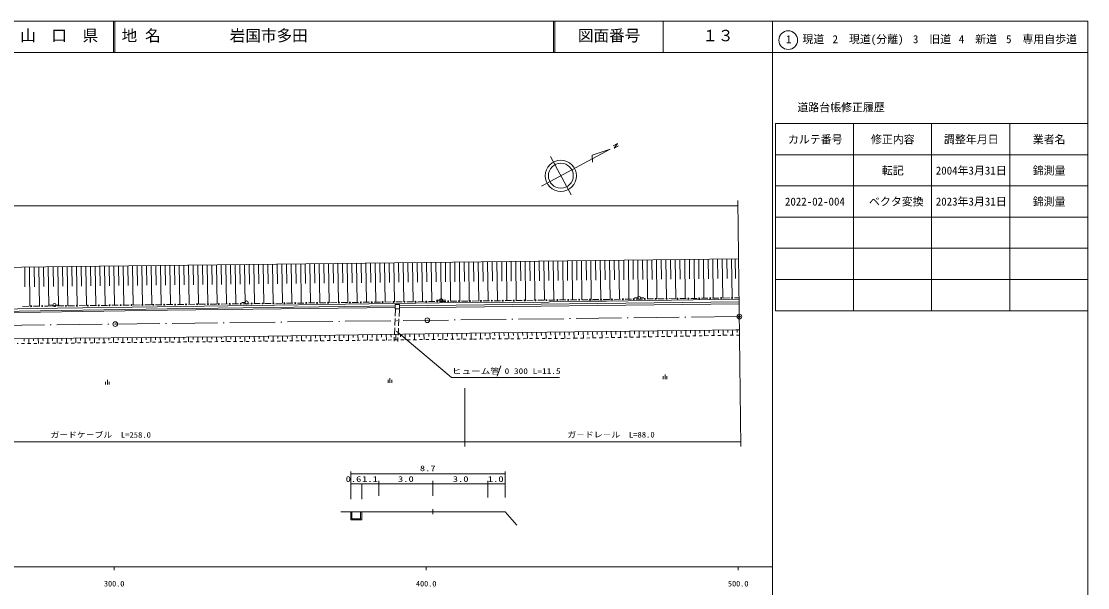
# Model space of a CAD drawing. Units: millimetres, scale not verified. Extents: x 25453 to 665453, y -55846 to 304154.
# Drawn here: x 323691 to 665453, y 122511 to 304154 of the extents above; entities that cross this region are included whole.
import ezdxf
from ezdxf.enums import TextEntityAlignment as Align

# ---------------------------------------------------------------- set-up
doc = ezdxf.new("R2010")
doc.units = ezdxf.units.MM
doc.header["$LTSCALE"] = 1000
doc.header["$PDMODE"] = 32
doc.header["$PDSIZE"] = 500
for name, pattern in [('USER1', [18.5, 14.557377, -1.819672, 0.303279, -1.819672]), ('USER2', [2, 1, -1]), ('USER3', [3, 2.25, -0.75])]:
    doc.linetypes.add(name, pattern=pattern)
for name, color, linetype, lineweight in [('M-BGD', 7, 'Continuous', 13), ('M-BGD-CRST', 7, 'Continuous', 13), ('M-BMK-LINE', 2, 'Continuous', 13), ('M-BMK-SRVR', 3, 'Continuous', 13), ('M-STR-HTXT', 7, 'Continuous', 13), ('M-TTL', 2, 'Continuous', 13), ('M-TTL-BAND', 7, 'Continuous', 13), ('M-TTL-FRAM', 2, 'Continuous', 13), ('M-TTL-LINE', 7, 'Continuous', 13), ('M-TTL-TXT', 7, 'Continuous', 13)]:
    doc.layers.add(name, color=color, linetype=linetype, lineweight=lineweight)
doc.layers.add('M-OTRS', color=6, linetype='Continuous')
doc.styles.add('ＭＳ ゴシック', font='')
doc.styles.get('ＭＳ ゴシック').set_extended_font_data('MS Gothic')

# ---------------------------------------------------------------- blocks, each defined once
blk = doc.blocks.new('BUHIN7')
at = {"color": 6, "linetype": 'Continuous', "lineweight": 13}
for radius in [50, 1.5]:
    blk.add_circle((0, 0), radius, dxfattribs=at)
blk = doc.blocks.new('BUHIN1')
at = {"color": 3, "linetype": 'Continuous', "lineweight": 13}
for radius in [750, 22.5]:
    blk.add_circle((0, 0), radius, dxfattribs=at)
blk = doc.blocks.new('BUHIN2')
at = {"color": 7, "linetype": 'Continuous', "lineweight": 13}
blk.add_circle((0, 0), 150, dxfattribs=at)
blk = doc.blocks.new('BUHIN4')
at = {"color": 7, "linetype": 'Continuous', "lineweight": 13}
for p, q in [((-600, 154), (-600, -746)), ((0, 750), (0, -750)), ((600, 154), (600, -746))]:
    blk.add_line(p, q, dxfattribs=at)
blk = doc.blocks.new('BUHIN5')
at = {"color": 7, "linetype": 'Continuous', "lineweight": 13}
blk.add_circle((0, 0), 500, dxfattribs=at)

msp = doc.modelspace()

# ---------------------------------------------------------------- linework, layer by layer
at = {"layer": 'M-BGD'}
for p, q in [((339157, 225488), (452832, 226822)), ((345888, 225567), (345962, 219282)), ((347384, 225585), (347531, 213014)), ((348880, 225602), (348953, 219317)), ((350375, 225620), (350523, 213050)), ((351871, 225638), (351945, 219353)), ((353367, 225655), (353514, 213086)), ((354863, 225673), (354936, 219388)), ((356358, 225690), (356506, 213122)), ((357854, 225708), (357928, 219423)), ((359350, 225725), (359497, 213157)), ((360845, 225743), (360919, 219459)), ((362341, 225760), (362489, 213192)), ((363837, 225778), (363911, 219494)), ((365333, 225795), (365480, 213228)), ((366828, 225813), (366902, 219529)), ((368324, 225831), (368471, 213263)), ((369820, 225848), (369893, 219565)), ((371315, 225866), (371463, 213299)), ((372811, 225883), (372885, 219600)), ((374307, 225901), (374454, 213334)), ((375803, 225918), (375876, 219635)), ((377298, 225936), (377446, 213370)), ((378794, 225953), (378868, 219670)), ((380290, 225971), (380437, 213405)), ((381785, 225989), (381859, 219706)), ((383281, 226006), (383429, 213441)), ((384777, 226024), (384851, 219741)), ((386273, 226041), (386420, 213476)), ((387768, 226059), (387842, 219776)), ((389264, 226076), (389411, 213512)), ((390760, 226094), (390833, 219812)), ((392256, 226111), (392403, 213547)), ((393751, 226129), (393825, 219847)), ((395247, 226146), (395394, 213582)), ((396743, 226164), (396816, 219882)), ((398238, 226182), (398386, 213618)), ((399734, 226199), (399808, 219917)), ((401230, 226217), (401377, 213653)), ((402726, 226234), (402799, 219953)), ((404221, 226252), (404369, 213689)), ((405717, 226269), (405791, 219988)), ((407213, 226287), (407360, 213724)), ((408708, 226304), (408782, 220023)), ((410204, 226322), (410352, 213760)), ((411700, 226339), (411774, 220058)), ((413223, 226357), (413371, 213796)), ((414691, 226375), (414765, 220094)), ((416187, 226392), (416334, 213831)), ((417683, 226410), (417756, 220129)), ((419178, 226427), (419326, 213866)), ((420674, 226445), (420748, 220164)), ((422170, 226462), (422317, 213902)), ((423666, 226480), (423739, 220200)), ((425161, 226497), (425309, 213937)), ((426657, 226515), (426731, 220235)), ((428153, 226533), (428300, 213973)), ((429649, 226550), (429722, 220270)), ((431144, 226568), (431292, 214008)), ((432640, 226585), (432714, 220305)), ((434136, 226603), (434283, 214043)), ((435631, 226620), (435705, 220341)), ((437127, 226638), (437274, 214079)), ((438623, 226655), (438697, 220376)), ((440119, 226673), (440266, 214114)), ((441614, 226690), (441688, 220411)), ((443110, 226708), (443257, 214150)), ((444606, 226726), (444679, 220447)), ((446101, 226743), (446249, 214185)), ((447597, 226761), (447671, 220482)), ((449093, 226778), (449240, 214221)), ((450589, 226796), (450662, 220517)), ((452084, 226813), (452232, 214256)), ((452832, 226822), (553590, 227989)), ((453584, 226831), (453657, 220552)), ((455088, 226848), (455233, 214292)), ((456592, 226866), (456665, 220587)), ((458096, 226883), (458241, 214324)), ((459600, 226900), (459672, 220620)), ((461103, 226918), (461249, 214354)), ((462607, 226935), (462680, 220652)), ((464111, 226953), (464257, 214385)), ((465615, 226970), (465688, 220685)), ((467119, 226988), (467264, 214415)), ((468623, 227005), (468695, 220718)), ((470126, 227022), (470272, 214446)), ((471630, 227040), (471703, 220750)), ((473134, 227057), (473280, 214476)), ((474638, 227075), (474711, 220783)), ((476142, 227092), (476288, 214507)), ((477646, 227109), (477719, 220816)), ((479150, 227127), (479295, 214537)), ((480653, 227144), (480726, 220849)), ((482157, 227162), (482303, 214568)), ((483661, 227179), (483734, 220881)), ((485165, 227197), (485311, 214599)), ((486669, 227214), (486742, 220914)), ((488173, 227231), (488319, 214630)), ((489677, 227249), (489749, 220950)), ((491180, 227266), (491326, 214672)), ((492684, 227284), (492757, 220989)), ((494188, 227301), (494334, 214714)), ((495692, 227319), (495765, 221027)), ((497196, 227336), (497341, 214757)), ((498700, 227353), (498772, 221066)), ((500203, 227371), (500349, 214799)), ((501707, 227388), (501780, 221104)), ((503211, 227406), (503357, 214841)), ((504715, 227423), (504788, 221143)), ((506219, 227440), (506364, 214884)), ((507723, 227458), (507795, 221181)), ((509227, 227475), (509372, 214926)), ((510730, 227493), (510803, 221220)), ((512234, 227510), (512380, 214968)), ((513738, 227528), (513811, 221257)), ((515242, 227545), (515387, 215005)), ((516746, 227562), (516818, 221293)), ((518250, 227580), (518395, 215040)), ((519754, 227597), (519826, 221328)), ((521257, 227615), (521403, 215076)), ((522761, 227632), (522834, 221363)), ((524265, 227650), (524410, 215112)), ((525769, 227667), (525842, 221398)), ((527273, 227684), (527418, 215147)), ((528777, 227702), (528849, 221433)), ((530281, 227719), (530426, 215183)), ((531784, 227737), (531857, 221469)), ((533288, 227754), (533433, 215219)), ((534792, 227771), (534865, 221504)), ((536296, 227789), (536441, 215254)), ((537800, 227806), (537872, 221539)), ((539304, 227824), (539449, 215290)), ((540807, 227841), (540880, 221574)), ((542311, 227859), (542456, 215326)), ((543815, 227876), (543888, 221610)), ((545319, 227893), (545464, 215361)), ((546823, 227911), (546895, 221645)), ((548327, 227928), (548472, 215397)), ((549831, 227946), (549903, 221680)), ((551334, 227963), (551480, 215433)), ((552485, 227976), (552558, 221711)), ((267976, 224433), (339157, 225488)), ((324770, 225275), (324863, 219009)), ((326284, 225297), (326470, 212761)), ((327799, 225320), (327892, 219050)), ((329313, 225342), (329499, 212797)), ((330828, 225365), (330921, 219090)), ((332342, 225387), (332528, 212834)), ((333857, 225410), (333950, 219131)), ((335371, 225432), (335557, 212870)), ((336886, 225455), (336979, 219172)), ((338400, 225477), (338587, 212907)), ((339905, 225497), (339979, 219211)), ((341401, 225515), (341549, 212942)), ((342897, 225532), (342971, 219246)), ((344392, 225550), (344540, 212978)), ((521180, 215441), (520180, 215441)), ((522180, 215436), (523180, 215426)), ((543750, 215341), (541720, 215317)), ((547250, 215382), (545220, 215358)), ((550749, 215424), (548720, 215400)), ((553746, 215459), (552219, 215441)), ((296613, 210754), (370482, 211961)), ((335286, 212156), (313442, 211733)), ((326142, 212760), (324113, 212736)), ((329642, 212803), (327612, 212778)), ((332238, 212834), (331112, 212820)), ((333765, 212852), (332238, 212834)), ((333811, 213167), (332811, 213177)), ((334811, 213159), (335811, 213152)), ((337264, 212893), (335235, 212869)), ((367205, 212580), (335286, 212156)), ((340764, 212935), (338734, 212911)), ((344264, 212976), (342234, 212952)), ((347764, 213018), (345734, 212994)), ((351263, 213059), (349234, 213035)), ((354763, 213101), (352733, 213077)), ((358263, 213142), (356233, 213118)), ((361763, 213184), (359733, 213160)), ((365262, 213225), (363233, 213201)), ((368762, 213267), (366732, 213243)), ((457714, 213850), (367205, 212580)), ((372262, 213308), (370232, 213284)), ((370482, 211961), (443490, 212869)), ((370488, 211511), (443490, 212420)), ((375762, 213350), (373732, 213326)), ((379261, 213391), (377232, 213367)), ((382761, 213433), (380731, 213409)), ((386261, 213474), (384231, 213450)), ((389761, 213516), (387731, 213492)), ((393260, 213557), (391231, 213533)), ((395411, 213991), (394411, 214004)), ((396760, 213599), (394730, 213575)), ((400260, 213640), (398230, 213616)), ((403760, 213682), (401730, 213658)), ((407260, 213723), (405230, 213699)), ((410759, 213765), (408729, 213741)), ((414259, 213806), (412229, 213782)), ((417759, 213848), (415729, 213824)), ((421259, 213889), (419229, 213865)), ((424758, 213931), (422728, 213906)), ((428258, 213972), (426228, 213948)), ((431758, 214013), (429728, 213989)), ((435258, 214055), (433228, 214031)), ((438757, 214096), (436727, 214072)), ((442257, 214138), (440227, 214114)), ((443490, 213342), (444929, 213342)), ((443490, 211902), (443490, 213342)), ((443490, 213342), (443490, 212241)), ((443490, 213342), (444929, 213342)), ((444929, 211902), (443490, 211902)), ((445757, 214179), (443727, 214155)), ((444929, 212917), (553762, 214196)), ((444929, 212310), (553769, 213596)), ((444929, 213342), (444929, 211902)), ((444929, 213342), (444929, 212241)), ((449257, 214221), (447227, 214197)), ((452756, 214262), (450726, 214238)), ((456256, 214304), (454226, 214280)), ((457751, 214708), (456751, 214693)), ((492597, 214104), (457714, 213850)), ((459756, 214345), (457726, 214321)), ((458751, 214715), (459751, 214715)), ((463256, 214387), (461226, 214363)), ((466755, 214428), (464725, 214404)), ((470255, 214470), (468225, 214446)), ((473755, 214511), (471725, 214487)), ((477255, 214553), (475225, 214529)), ((480754, 214594), (478724, 214570)), ((484254, 214636), (482224, 214612)), ((487754, 214677), (485724, 214653)), ((491254, 214719), (489224, 214695)), ((493274, 214273), (492597, 214104)), ((494753, 214760), (492723, 214736)), ((503434, 214442), (493274, 214273)), ((498253, 214802), (496223, 214778)), ((501753, 214843), (499723, 214819)), ((505253, 214885), (503223, 214861)), ((511223, 214442), (503434, 214442)), ((508752, 214926), (506723, 214902)), ((512252, 214968), (510222, 214944)), ((545937, 214950), (511223, 214442)), ((515752, 215009), (513722, 214985)), ((519252, 215051), (517222, 215027)), ((522751, 215092), (520722, 215068)), ((526251, 215134), (524221, 215109)), ((529751, 215175), (527721, 215151)), ((533251, 215217), (531221, 215192)), ((536750, 215258), (534721, 215234)), ((540250, 215299), (538220, 215275)), ((553751, 215035), (545937, 214950)), ((296616, 210304), (370488, 211511)), ((474647, 204282), (553874, 205214)), ((541167, 205064), (541178, 204178)), ((542662, 205082), (542683, 203322)), ((544157, 205100), (544167, 204226)), ((545652, 205117), (545672, 203382)), ((547147, 205135), (547157, 204273)), ((548642, 205152), (548662, 203441)), ((550137, 205170), (550147, 204320)), ((551631, 205187), (551651, 203500)), ((553874, 205214), (552710, 205214)), ((553126, 205205), (553136, 204368)), ((292275, 202081), (388541, 203012)), ((324614, 202394), (324622, 201613)), ((326118, 202408), (326133, 200846)), ((327623, 202423), (327630, 201642)), ((329127, 202437), (329142, 200875)), ((330631, 202452), (330638, 201670)), ((332135, 202466), (332150, 200903)), ((333639, 202481), (333647, 201699)), ((335143, 202495), (335158, 200931)), ((336647, 202510), (336655, 201728)), ((338152, 202525), (338167, 200959)), ((339656, 202539), (339663, 201756)), ((341160, 202554), (341175, 200988)), ((342664, 202568), (342672, 201785)), ((344168, 202583), (344183, 201016)), ((345672, 202597), (345680, 201814)), ((347177, 202612), (347192, 201044)), ((348681, 202626), (348688, 201842)), ((350185, 202641), (350200, 201072)), ((351689, 202655), (351697, 201871)), ((353193, 202670), (353208, 201100)), ((354697, 202685), (354705, 201899)), ((356202, 202699), (356217, 201129)), ((357706, 202714), (357713, 201928)), ((359210, 202728), (359225, 201157)), ((360714, 202743), (360722, 201957)), ((362218, 202757), (362233, 201185)), ((363722, 202772), (363730, 201985)), ((365226, 202786), (365242, 201213)), ((366731, 202801), (366738, 202014)), ((368235, 202815), (368250, 201241)), ((369739, 202830), (369747, 202043)), ((371243, 202845), (371258, 201270)), ((372747, 202859), (372755, 202071)), ((374251, 202874), (374267, 201298)), ((375756, 202888), (375763, 202100)), ((377260, 202903), (377275, 201326)), ((378764, 202917), (378771, 202129)), ((380268, 202932), (380283, 201354)), ((381772, 202946), (381780, 202157)), ((383276, 202961), (383292, 201382)), ((384780, 202975), (384788, 202186)), ((386285, 202990), (386300, 201411)), ((387789, 203005), (387796, 202215)), ((388541, 203012), (474647, 204282)), ((389296, 203023), (389320, 201439)), ((390807, 203045), (390819, 202249)), ((392317, 203068), (392341, 201467)), ((393828, 203090), (393840, 202286)), ((395339, 203112), (395363, 201496)), ((396849, 203134), (396861, 202322)), ((398360, 203157), (398384, 201524)), ((399871, 203179), (399883, 202358)), ((401381, 203201), (401406, 201552)), ((402892, 203224), (402904, 202395)), ((404402, 203246), (404427, 201581)), ((405913, 203268), (405925, 202431)), ((407424, 203290), (407449, 201609)), ((408934, 203313), (408947, 202468)), ((410445, 203335), (410470, 201637)), ((411956, 203357), (411968, 202504)), ((413466, 203379), (413492, 201665)), ((414977, 203402), (414990, 202541)), ((416488, 203424), (416513, 201694)), ((417998, 203446), (418011, 202577)), ((419509, 203469), (419535, 201722)), ((421019, 203491), (421032, 202614)), ((422530, 203513), (422556, 201750)), ((424041, 203535), (424054, 202650)), ((425551, 203558), (425578, 201779)), ((427062, 203580), (427075, 202686)), ((428573, 203602), (428599, 201807)), ((430083, 203625), (430097, 202723)), ((431594, 203647), (431621, 201837)), ((433104, 203669), (433118, 202762)), ((434615, 203691), (434642, 201871)), ((436126, 203714), (436139, 202801)), ((437636, 203736), (437663, 201905)), ((439147, 203758), (439161, 202840)), ((440658, 203781), (440685, 201939)), ((442168, 203803), (442182, 202879)), ((443679, 203825), (443706, 201973)), ((445190, 203847), (445203, 202919)), ((446700, 203870), (446728, 202007)), ((448211, 203892), (448225, 202958)), ((449721, 203914), (449749, 202041)), ((451232, 203937), (451246, 202997)), ((452743, 203959), (452770, 202075)), ((454253, 203981), (454267, 203037)), ((455764, 204003), (455792, 202109)), ((457275, 204026), (457289, 203076)), ((458785, 204048), (458813, 202143)), ((460296, 204070), (460310, 203115)), ((461806, 204092), (461835, 202177)), ((463317, 204115), (463331, 203154)), ((464828, 204137), (464856, 202211)), ((466338, 204159), (466353, 203194)), ((467849, 204182), (467878, 202245)), ((469360, 204204), (469374, 203231)), ((470870, 204226), (470899, 202270)), ((472381, 204248), (472395, 203265)), ((473892, 204271), (473921, 202293)), ((475394, 204291), (475406, 203297)), ((476889, 204308), (476913, 202316)), ((478384, 204326), (478396, 203326)), ((479879, 204343), (479902, 202338)), ((481374, 204361), (481385, 203355)), ((482869, 204379), (482892, 202361)), ((484363, 204396), (484375, 203384)), ((485858, 204414), (485882, 202384)), ((487353, 204431), (487365, 203413)), ((488848, 204449), (488872, 202407)), ((490343, 204466), (490355, 203442)), ((491838, 204484), (491862, 202430)), ((493332, 204502), (493345, 203471)), ((494827, 204519), (494852, 202453)), ((496322, 204537), (496334, 203500)), ((497817, 204554), (497841, 202475)), ((499312, 204572), (499324, 203529)), ((500807, 204590), (500831, 202498)), ((502301, 204607), (502314, 203563)), ((503796, 204625), (503821, 202549)), ((505291, 204642), (505303, 203610)), ((506786, 204660), (506810, 202608)), ((508281, 204678), (508293, 203658)), ((509776, 204695), (509800, 202668)), ((511271, 204713), (511282, 203705)), ((512765, 204730), (512789, 202727)), ((514260, 204748), (514272, 203752)), ((515755, 204765), (515778, 202787)), ((517250, 204783), (517262, 203800)), ((518745, 204801), (518768, 202846)), ((520240, 204818), (520251, 203847)), ((521734, 204836), (521757, 202906)), ((523229, 204853), (523241, 203894)), ((524724, 204871), (524747, 202965)), ((526219, 204889), (526230, 203942)), ((527714, 204906), (527736, 203025)), ((529209, 204924), (529220, 203989)), ((530704, 204941), (530725, 203084)), ((532198, 204959), (532209, 204036)), ((533693, 204976), (533715, 203144)), ((535188, 204994), (535199, 204084)), ((536683, 205012), (536704, 203203)), ((538178, 205029), (538188, 204131)), ((539673, 205047), (539694, 203263))]:
    msp.add_line(p, q, dxfattribs=at)
at = {"layer": 'M-BGD', "linetype": 'USER3'}
for p, q in [((443659, 211818), (443151, 201573)), ((444857, 211758), (444349, 201513))]:
    msp.add_line(p, q, dxfattribs=at)
at = {"layer": 'M-BGD', "linetype": 'USER2'}
for p, q in [((430705, 201827), (322332, 200811)), ((468297, 202250), (430705, 201827)), ((501571, 202504), (468297, 202250)), ((553894, 203545), (501571, 202504))]:
    msp.add_line(p, q, dxfattribs=at)
at = {"layer": 'M-BGD-CRST'}
for p, q in [((429294, 150943), (429294, 159743)), ((429294, 159078), (431703, 159078)), ((431703, 159078), (439675, 159078)), ((438256, 159078), (471298, 159078)), ((473191, 159078), (468446, 159078)), ((472489, 159078), (476822, 159078)), ((478715, 159078), (473970, 159078)), ((478715, 151443), (478715, 159743)), ((429294, 155822), (431703, 155822)), ((431703, 155822), (439675, 155822)), ((432787, 150943), (432787, 155822)), ((438256, 151943), (438256, 156822)), ((438256, 155822), (440759, 155822)), ((438256, 155822), (438256, 151943)), ((440759, 155822), (455585, 155822)), ((455585, 156822), (455585, 151943)), ((455585, 155822), (470687, 155822)), ((473191, 155822), (470687, 155822)), ((472489, 155822), (476211, 155822)), ((473191, 151943), (473191, 156822)), ((473191, 155822), (473191, 151443)), ((478715, 155822), (476211, 155822)), ((455585, 147720), (455585, 146050)), ((426060, 146886), (478715, 146886)), ((426060, 146886), (426417, 146886)), ((428449, 146886), (429624, 146886)), ((429294, 146886), (429294, 144258)), ((429294, 144258), (432787, 144258)), ((429624, 146886), (429624, 144639)), ((429624, 144639), (432413, 144639)), ((432413, 146886), (433654, 146886)), ((432413, 146886), (432413, 144639)), ((432787, 146886), (434202, 146886)), ((432787, 146886), (434202, 146886)), ((432787, 146886), (432787, 144258)), ((478715, 146886), (482535, 142517))]:
    msp.add_line(p, q, dxfattribs=at)
at = {"layer": 'M-BMK-LINE'}
msp.add_line((553357, 246735), (554339, 167832), dxfattribs=at)
at = {"layer": 'M-BMK-LINE', "linetype": 'USER1'}
msp.add_line((553071, 209447), (254429, 205891), dxfattribs=at)
at = {"layer": 'M-BMK-SRVR'}
for p, q in [((512427, 263198), (490451, 251279)), ((512427, 263198), (506676, 261217)), ((513363, 264202), (514719, 264938)), ((514719, 264938), (513741, 263496)), ((513741, 263496), (515099, 264242)), ((499942, 248463), (493267, 260770)), ((506676, 261217), (506750, 258982))]:
    msp.add_line(p, q, dxfattribs=at)
for radius in [5000, 4000]:
    msp.add_circle((496604, 254617), radius, dxfattribs=at)
at = {"layer": 'M-OTRS'}
msp.add_point((553820, 209458), dxfattribs=at)
at = {"layer": 'M-STR-HTXT'}
for p, q in [((55578, 244953), (553379, 244953)), ((461606, 189874), (443900, 204826)), ((477359, 193644), (476213, 190360)), ((496178, 189874), (461606, 189874)), ((486752, 189874), (461606, 189874)), ((465842, 186469), (465842, 167832)), ((209556, 169311), (554320, 169311))]:
    msp.add_line(p, q, dxfattribs=at)
at = {"layer": 'M-TTL'}
for p, q in [((665453, 304154), (25453, 304154)), ((665453, -55846), (665453, 304154))]:
    msp.add_line(p, q, dxfattribs=at)
at = {"layer": 'M-TTL-BAND'}
for p, q in [((564453, -55846), (564453, 294154)), ((25453, 129154), (564453, 129154)), ((353453, 129154), (353453, 128154)), ((453453, 129154), (453453, 128154)), ((553453, 129154), (553453, 128154))]:
    msp.add_line(p, q, dxfattribs=at)
at = {"layer": 'M-TTL-FRAM'}
for p, q in [((565453, 271351), (565453, 211351)), ((565453, 271351), (665453, 271351)), ((565453, 211351), (665453, 211351))]:
    msp.add_line(p, q, dxfattribs=at)
at = {"layer": 'M-TTL-LINE'}
for p, q in [((353203, 304154), (353203, 294154)), ((353703, 304154), (353703, 294154)), ((494200, 304154), (494200, 294154)), ((494700, 304154), (494700, 294154)), ((529450, 304154), (529450, 294154)), ((564453, 304154), (564453, 294154)), ((25453, 294154), (665453, 294154)), ((590453, 271351), (590453, 211351)), ((615453, 271351), (615453, 211351)), ((640453, 271351), (640453, 211351)), ((565453, 261351), (665453, 261351)), ((565453, 251351), (665453, 251351)), ((565453, 241351), (665453, 241351)), ((565453, 231351), (665453, 231351)), ((565453, 221351), (665453, 221351))]:
    msp.add_line(p, q, dxfattribs=at)
at = {"layer": 'M-TTL-TXT'}
msp.add_circle((569484, 298112), 3000, dxfattribs=at)

# ---------------------------------------------------------------- block references
at = {"layer": 'M-BGD'}
for name, p in [('BUHIN5', (521680, 215441)), ('BUHIN5', (334311, 213162)), ('BUHIN5', (395911, 213984)), ('BUHIN5', (458251, 214715)), ('BUHIN4', (351262, 188374)), ('BUHIN4', (441840, 188973)), ('BUHIN4', (530019, 190173))]:
    msp.add_blockref(name, p, dxfattribs=at)
for p, rotation in [((530486, 215184), 90.67911), ((533986, 215225), 90.67911), ((537485, 215267), 90.67911), ((540985, 215308), 90.67911), ((544485, 215350), 90.67911), ((547985, 215391), 90.67911), ((551484, 215433), 90.67911), ((326877, 212769), 90.69153), ((330377, 212811), 90.69153), ((334500, 212861), 90.67911), ((337999, 212902), 90.67911), ((341499, 212944), 90.67911), ((344999, 212985), 90.67911), ((348499, 213027), 90.67911), ((351998, 213068), 90.67911), ((355498, 213110), 90.67911), ((358998, 213151), 90.67911), ((362498, 213193), 90.67911), ((365997, 213234), 90.67911), ((369497, 213276), 90.67911), ((372997, 213317), 90.67911), ((376497, 213358), 90.67911), ((379996, 213400), 90.67911), ((383496, 213441), 90.67911), ((386996, 213483), 90.67911), ((390496, 213524), 90.67911), ((393995, 213566), 90.67911), ((397495, 213607), 90.67911), ((400995, 213649), 90.67911), ((404495, 213690), 90.67911), ((407994, 213732), 90.67911), ((411494, 213773), 90.67911), ((414994, 213815), 90.67911), ((418494, 213856), 90.67911), ((421993, 213898), 90.67911), ((425493, 213939), 90.67911), ((428993, 213981), 90.67911), ((432493, 214022), 90.67911), ((435992, 214064), 90.67911), ((439492, 214105), 90.67911), ((442992, 214147), 90.67911), ((446492, 214188), 90.67911), ((449991, 214230), 90.67911), ((453491, 214271), 90.67911), ((456991, 214313), 90.67911), ((460491, 214354), 90.67911), ((463991, 214396), 90.67911), ((467490, 214437), 90.67911), ((470990, 214479), 90.67911), ((474490, 214520), 90.67911), ((477990, 214561), 90.67911), ((481489, 214603), 90.67911), ((484989, 214644), 90.67911), ((488489, 214686), 90.67911), ((491989, 214727), 90.67911), ((495488, 214769), 90.67911), ((498988, 214810), 90.67911), ((502488, 214852), 90.67911), ((505988, 214893), 90.67911), ((509487, 214935), 90.67911), ((512987, 214976), 90.67911), ((516487, 215018), 90.67911), ((519987, 215059), 90.67911), ((523486, 215101), 90.67911), ((526986, 215142), 90.67911)]:
    msp.add_blockref('BUHIN2', p, dxfattribs=dict(at, rotation=rotation))
at = {"layer": 'M-BMK-SRVR'}
for p in [(453794, 208265), (553821, 209455), (353815, 207074)]:
    msp.add_blockref('BUHIN1', p, dxfattribs=at)
at = {"layer": 'M-OTRS'}
msp.add_blockref('BUHIN7', (553820, 209458), dxfattribs=at)

# ---------------------------------------------------------------- texts
at = {"layer": 'M-BGD-CRST', "style": 'ＭＳ ゴシック', "width": 1.35}
for s, p in [('8.7', (451427, 159314)), ('0.6', (427631, 155864)), ('1.1', (432918, 155864)), ('3.0', (444412, 155864)), ('3.0', (461969, 155864)), ('1.0', (473206, 155864))]:
    msp.add_text(s, height=1833, rotation=0.1, dxfattribs=at).set_placement(p, align=Align.BOTTOM_LEFT)
at = {"layer": 'M-STR-HTXT', "style": 'ＭＳ ゴシック'}
for s, width, p in [('ヒューム管 0 300 L=11.5', 1.2, (461687, 190494)), ('ガ－ドケ－ブル\u3000L=258.0', 1.1, (333031, 170044)), ('ガ－ドレ－ル\u3000L=88.0', 1.1, (498682, 170111))]:
    msp.add_text(s, height=1833, dxfattribs=dict(at, width=width)).set_placement(p, align=Align.BOTTOM_LEFT)
at = {"layer": 'M-TTL-BAND', "style": 'ＭＳ ゴシック'}
for s, p in [('300.0', (350172, 122349)), ('400.0', (450172, 122349)), ('500.0', (550172, 122349))]:
    msp.add_text(s, height=1833, dxfattribs=at).set_placement(p, align=Align.BOTTOM_LEFT)
at = {"layer": 'M-TTL-TXT', "style": 'ＭＳ ゴシック'}
for s, height, p in [('山\u3000口\u3000県', 3666, (323328, 296654)), ('地 名', 3666, (355833, 296654)), ('岩国市多田', 3666, (390477, 296654)), ('図面番号', 3666, (502075, 296654)), ('１３', 3666, (541950, 296654)), ('1\u3000現道', 2566, (568776, 296362)), ('2\u3000現道(分離)', 2566, (583697, 296362)), ('3\u3000旧道', 2566, (609449, 296362)), ('4\u3000新道', 2566, (624152, 296362)), ('5\u3000専用自歩道', 2566, (639306, 296362)), ('道路台帳修正履歴', 2566, (572421, 274518)), ('カルテ番号', 2566, (569397, 264234)), ('修正内容', 2566, (595991, 264234)), ('調整年月日', 2566, (619400, 264234)), ('業者名', 2566, (647848, 264234)), ('転記', 2566, (599491, 254227)), ('2004年3月31日', 2566, (616775, 254227)), ('錦測量', 2566, (647848, 254227)), ('2022-02-004', 2566, (568435, 244289)), ('ベクタ変換', 2566, (595376, 244289)), ('2023年3月31日', 2566, (616775, 244289)), ('錦測量', 2566, (647848, 244289))]:
    msp.add_text(s, height=height, dxfattribs=at).set_placement(p, align=Align.BOTTOM_LEFT)

doc.saveas('drawing.dxf')
